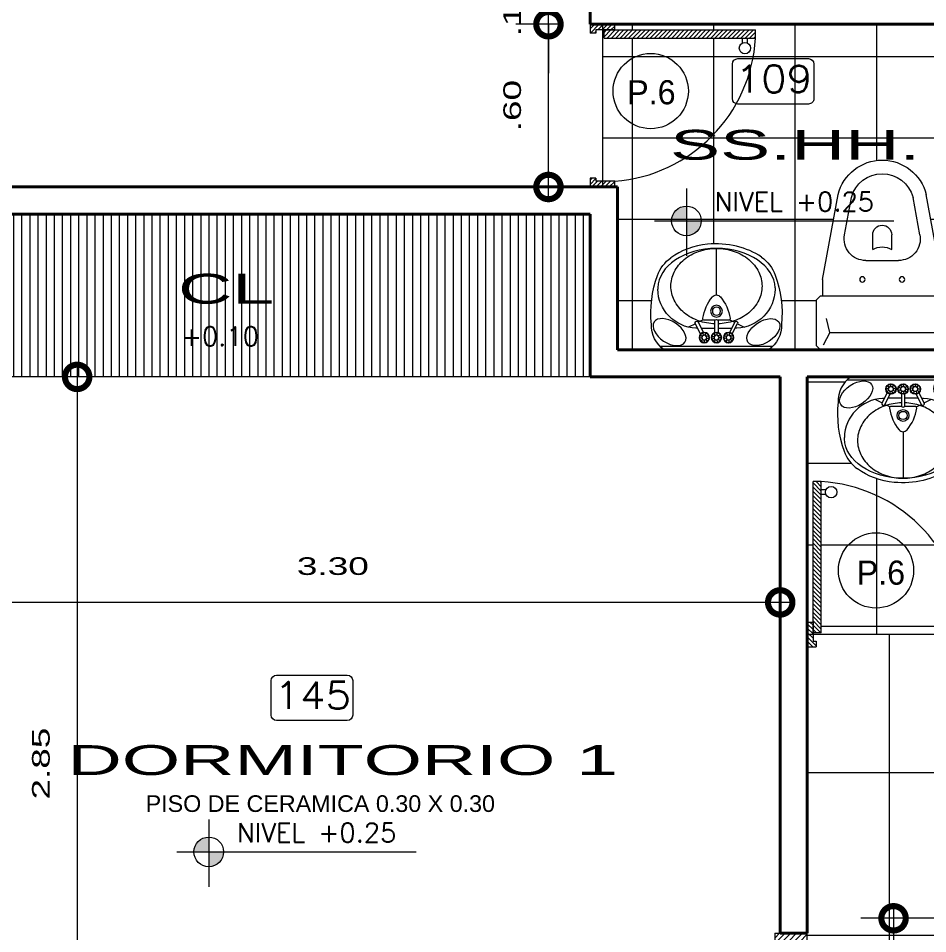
# Model space of a CAD drawing. Header units: inches. Extents: x 155.3 to 248.5, y 20.6 to 88.6.
# Drawn here: x 158.998 to 162.349, y 69.966 to 73.341 of the extents above; entities that cross this region are included whole.
import ezdxf
from ezdxf.enums import TextEntityAlignment as Align

# ---------------------------------------------------------------- set-up
doc = ezdxf.new("R2010")
doc.units = ezdxf.units.IN
doc.header["$MEASUREMENT"] = 0
doc.linetypes.add('CONTINUA', pattern=[0])
for name, color, linetype in [('COTAS', 252, 'Continuous'), ('MOBILIARIO', 252, 'Continuous'), ('MURO', 7, 'Continuous'), ('PUERTAS', 23, 'Continuous'), ('TEXTOS PLANTA', 7, 'Continuous'), ('TEXTURAS', 251, 'Continuous')]:
    doc.layers.add(name, color=color, linetype=linetype)
doc.styles.add('Celso', font='swissel.ttf', dxfattribs={"width": 1.5})
doc.styles.add('ROMANS', font='romans', dxfattribs={"width": 1.1, "height": 1})
doc.styles.get("Standard").update_dxf_attribs({"font": 'arial.ttf'})
doc.dimstyles.new('PLANTA 1-50', dxfattribs={"dimtxt": 0.065, "dimasz": 0.18, "dimexe": 0.12, "dimexo": 0.12, "dimgap": 0.1, "dimtad": 2, "dimzin": 4, "dimdsep": 46, "dimtxsty": 'Celso', "dimblk": 'DOTSMALL', "dimcen": 0.065, "dimdle": 0.05, "dimclrd": 14, "dimclre": 251, "dimclrt": 256, "dimaunit": 1, "dimadec": 4, "dimazin": 1, "dimtfac": 1, "dimtix": 1, "dimtmove": 0, "dimatfit": 3, "dimldrblk": 'DOTSMALL', "dimfxl": 1, "dimlwd": 9, "dimlwe": 9, "dimarcsym": 0})
pattern_1 = [(314.9999999999999, (-96.52985856699738, 5.184583232853843), (-0.01325825214724776, -0.01325825214724777), [])]
pattern_2 = [(90, (0.7612052541221601, 0), (-0.3, 1.836909530733566e-17), []), (180, (0.7612052541221601, 0), (-3.673819061467131e-17, -0.3), [])]

# ---------------------------------------------------------------- blocks, each defined once
blk = doc.blocks.new('A$C2D8C4AFF')
at = {"lineweight": 0}
h = blk.add_hatch(dxfattribs=at)
h.set_pattern_fill('ANSI31', color=8, scale=0.1499999999999999, angle=16.99999999999995, style=0)
h.set_pattern_definition(pattern_1)
h.paths.add_polyline_path([(0.03500000397293945, 0.8649999762657998), (3.972829176746018e-09, 0.8649999762657892), (3.972786544181872e-09, 1.014999976265759), (0.05500000397294968, 1.014999976265756), (0.05500000397294968, 0.9799999762657734), (0.03500000397289682, 0.9799999762657592)])
h = blk.add_hatch(dxfattribs=at)
h.set_pattern_fill('ANSI31', color=8, scale=0.1499999999999999, angle=16.99999999999995, style=0)
h.set_pattern_definition(pattern_1)
h.paths.add_polyline_path([(1.000000003972815, 0.8649999762658851), (0.9650000039727757, 0.8649999762658638), (0.9650000039728042, 0.9299999762658437), (0.9650000039728042, 0.9799999762658516), (0.9450000039727655, 0.9799999762658445), (0.9450000039727939, 1.014999976265827), (1.000000003972801, 1.014999976265834)])
h = blk.add_hatch(dxfattribs=at)
h.set_pattern_fill('ANSI31', color=8, scale=0.1499999999999999, angle=16.99999999999995, style=0)
h.set_pattern_definition(pattern_1)
h.paths.add_polyline_path([(0.9650000039728894, -2.37339961017824e-08), (0.9150000039728354, -2.373400320720975e-08), (0.9150000039727928, 0.9299999762658331), (0.9650000039727757, 0.9299999762658437)])
at = {"color": 32, "lineweight": 0}
for p, q in [((3.972743911617727e-09, 0.864999976265814), (3.972729700763011e-09, 1.014999976265781)), ((0.055000003972836, 1.014999976265784), (3.972729700763011e-09, 1.014999976265781)), ((0.05500000397285021, 0.9799999762657947), (0.055000003972836, 1.014999976265784)), ((1.000000003972687, 1.014999976265862), (0.9450000039726802, 1.014999976265862)), ((0.9450000039726802, 0.9799999762658658), (0.9450000039726802, 1.014999976265862)), ((1.000000003972715, 0.86499997626591), (1.000000003972687, 1.014999976265862)), ((0.03500000397285419, 0.8649999762658283), (0.03500000397282577, 0.9799999762657805)), ((0.05500000397285021, 0.9799999762657947), (0.03500000397282577, 0.9799999762657805)), ((0.9650000039727047, 0.9799999762658729), (0.9450000039726802, 0.9799999762658658)), ((0.9650000039727047, 0.8649999762658886), (0.9650000039727047, 0.9799999762658729)), ((0.9150000039727217, 0.929999976265858), (0.9650000039727473, 0.9299999762658615)), ((0.9150000039726649, 0.929999976265858), (0.9150000039727786, -2.373398189092768e-08)), ((0.9650000039727189, 0.9299999762658686), (0.9650000039728042, -2.373397123278664e-08)), ((3.972743911617727e-09, 0.864999976265814), (0.03500000397285419, 0.8649999762658283)), ((0.9650000039727047, 0.8649999762658886), (1.000000003972715, 0.86499997626591)), ((0.9150000039727928, -2.3733978338214e-08), (0.9650000039728326, -2.373397478550032e-08))]:
    blk.add_line(p, q, dxfattribs=at)
at = {"lineweight": 0}
for p, q in [((0.8850000039727917, 0.07999997626593469), (0.9150000039727502, 0.0799999762659489)), ((0.8850000039727917, 0.04999997626596553), (0.9150000039727502, 0.04999997626596908))]:
    blk.add_line(p, q, dxfattribs=at)
blk.add_circle((0.8533772273711264, 0.06499997626595544), 0.0349999999999963, dxfattribs=at)
blk.add_arc((0.9697882772285595, 0.9358683929885814), 0.9374707719737768, 184.3354295784621, 266.6495738890734, dxfattribs=at)
blk = doc.blocks.new('A$C304B3ECD')
at = {"color": 40, "lineweight": 0}
for p, q in [((0.2417201728699396, 0.3094442422726473), (0.2417201728699396, 0.3735601533836501)), ((0.2417201728699396, 0.2558077997792765), (0.2417201728699396, 0.3094442422726473)), ((0.2417201728699396, 0.2020713549655824), (0.2417201728699396, 0.2558077997792765)), ((0.02546810846481407, 0.2282455889445458), (0.02546810846481407, 0.2236908765272432)), ((0.4579722372732462, 0.2282455889445458), (0.4579722372732462, 0.2236908765272432)), ((0.1740742360439285, 0.1019828460076582), (0.1937634763603668, 0.06377280576917599)), ((0.1930795177236391, 0.1108342678154344), (0.1744005463392782, 0.1013495900088941)), ((0.1978867601469787, 0.1086546411689682), (0.2364090887972665, 0.1086546411689682)), ((0.2358222218995465, 0.1060898387159881), (0.2358222218995465, 0.06310526753905776)), ((0.2470312569407938, 0.1086546411689682), (0.2855535983731201, 0.1086546411689682)), ((0.2476181238403328, 0.06310526753905776), (0.2476181238403328, 0.1060898387159881)), ((0.3093661096941318, 0.1019828460076582), (0.2896768693776934, 0.06377280576917599)), ((0.2903608407982787, 0.1108342678154344), (0.3090399192047002, 0.1013498225103007)), ((0.1638826886069396, 0.0960089055707698), (0.1391329733055713, 0.08344166775997053)), ((0.1832778096327488, 0.05836964966793801), (0.1635885693163104, 0.09657968990642019)), ((0.3001625361071305, 0.05836964966793801), (0.3198517764235689, 0.09657968990642019)), ((0.3195578429045085, 0.09600926609265059), (0.3443085079529951, 0.08344192610921652)), ((0.1874305826118174, 0.04358532588513242), (0.1778243333360692, 0.04236128276635043)), ((0.1888717249444412, 0.04996024652346875), (0.180726111317675, 0.05519735310473095)), ((0.1904243235353746, 0.03777550492041826), (0.18385230940887, 0.03066305548155412)), ((0.1940734240165725, 0.05391737061755464), (0.1911998691835137, 0.0631651265258455)), ((0.1964521430659474, 0.03524926342753076), (0.1959894825363548, 0.02557640180849319)), ((0.2006017470253241, 0.05360511582794913), (0.2043448192275932, 0.06253639329507621)), ((0.2026935574508784, 0.03718865787696757), (0.2085567345225385, 0.02948142352862249)), ((0.2054020190794503, 0.0491695896390496), (0.21401029323399, 0.05360534467864397)), ((0.2062281395342538, 0.04268622405207623), (0.2156737084956362, 0.0405509175826495)), ((0.2321654922966658, 0.04479303319668304), (0.2224815722898015, 0.04479303319668304)), ((0.2344008629120466, 0.05093466348363052), (0.2269825498028908, 0.05715936727675341)), ((0.2344008629120466, 0.03865140291155456), (0.2269825498028908, 0.03242669911661267)), ((0.2400610199988691, 0.05420255670206586), (0.2383794249385787, 0.06373935620386817)), ((0.2400610199988691, 0.03538350969130022), (0.2383794249385787, 0.02584671018949791)), ((0.246497513155667, 0.05306762929750164), (0.2513394731581897, 0.06145415003184951)), ((0.246497513155667, 0.03651843709586444), (0.2513394731581897, 0.02813191636333556)), ((0.2506986356970842, 0.04806092641511839), (0.2597985438665305, 0.0513730221237978)), ((0.2506986356970842, 0.04152513997824769), (0.2597985438665305, 0.03821304426956829)), ((0.2772122062038065, 0.04268622405207623), (0.2677666372442431, 0.0405509175826495)), ((0.2780383266604289, 0.0491695896390496), (0.2694300525040703, 0.05360534467864397)), ((0.2807467882890009, 0.03718865787696757), (0.2748836112155217, 0.02948142352862249)), ((0.2828385987127362, 0.05360511582794913), (0.2790955265104671, 0.06253639329507621)), ((0.2869882026739319, 0.03524926342753076), (0.2874508632017054, 0.02557640180849319)), ((0.2893669217214878, 0.05391737061755464), (0.2922404765545465, 0.0631651265258455)), ((0.2930160222026856, 0.03777550492041826), (0.2995880363291903, 0.03066305548155412)), ((0.2945686207936191, 0.04996024652346875), (0.3027142344203853, 0.05519735310473095)), ((0.2960097631262428, 0.04358532588513242), (0.3056160124019911, 0.04236128276635043)), ((0.04927374509181703, 2.824445743954129e-08), (0.4341666006462432, 2.824445743954129e-08))]:
    blk.add_line(p, q, dxfattribs=at)
at = {"color": 40, "linetype": 'Continuous', "lineweight": 0}
blk.add_line((0.03697684046939997, 0.01158496363233041), (0.4464635052686603, 0.01158496363233041), dxfattribs=at)
at = {"color": 40, "lineweight": 0}
for centre, radius in [((0.2417201728690301, 0.1422444494338464), 0.02171386277895655), ((0.2417201728690301, 0.1422444494338464), 0.01519971362603623), ((0.1969086290278241, 0.04479303319850203), 0.01923860057873997), ((0.1969086290278241, 0.04479303319850203), 0.009554680571939232), ((0.1969086290278241, 0.04479303319850203), 0.00879457737101369), ((0.2417201728690301, 0.04479303319850203), 0.01923860057873997), ((0.2417201728690301, 0.04479303319850203), 0.009554680571939232), ((0.2417201728690301, 0.04479303319850203), 0.00879457737101369), ((0.2865317167084172, 0.04479303319850203), 0.01923860057873997), ((0.2865317167084172, 0.04479303319850203), 0.01843017168915308), ((0.2865317167084172, 0.04479303319850203), 0.009554680571939232), ((0.2865317167084172, 0.04479303319850203), 0.00879457737101369)]:
    blk.add_circle(centre, radius, dxfattribs=at)
at = {"color": 40, "linetype": 'Continuous', "lineweight": 0}
for centre, radius, start, end in [((0.241720168592586, 0.1712501614612023), 0.2023099919221996, 89.99999878906299, 108.9233843760399), ((0.2417201771436552, 0.1712501614630213), 0.2023099919218742, 71.07661562396014, 90.00000121093701), ((0.2310910858027668, 0.202253797894727), 0.1695349576280719, 108.9233758862578, 129.6135555593565), ((0.2523492599352934, 0.202253797892908), 0.1695349576283324, 50.38644444064346, 71.0766241137422), ((0.2147591873304222, 0.2219862029970585), 0.1439205335900858, 129.6135652854638, 153.4140162108051), ((0.2686811584058191, 0.2219862029970585), 0.1439205335900884, 26.58598378919493, 50.38643471453616), ((0.1895721571723001, 0.2345913037380427), 0.1157553946252319, 153.4140521437641, 179.9999462961577), ((0.2938681885639411, 0.2345913037380427), 0.1157553946252269, 5.370384227913748e-05, 26.58594785623587), ((0.1895721981468554, 0.234591511055541), 0.1157554356002619, 180.0000489121002, 206.585943064561), ((0.2938681475893858, 0.234591511055541), 0.1157554356002666, 333.4140569354391, 359.9999510878998), ((0.2147591873304222, 0.2471966021158636), 0.1439205335900544, 206.5859837892008, 230.3864347145361), ((0.2686811584058191, 0.2471966021158636), 0.14392053359005, 309.6135652854638, 333.4140162107992), ((0.2310910858027668, 0.2669290072181951), 0.1695349576280981, 230.3864444404969, 251.0766241136928), ((0.2523492599334745, 0.2669290072200141), 0.1695349576283624, 288.9233758862578, 309.6135555593565), ((0.241720168592586, 0.2979326436517198), 0.2023099919222035, 251.07661562396, 268.3294184542007), ((0.2417201771436552, 0.2979326436517198), 0.2023099919218622, 271.6705815457993, 288.9233843760398)]:
    blk.add_arc(centre, radius, start, end, dxfattribs=at)
at = {"color": 40, "lineweight": 0}
for centre, radius, start, end in [((0.1570789972570523, 0.2264947190516153), 0.1407598520232483, 125.1623114213681, 159.7315815113238), ((0.3265909663509987, 0.225870525387208), 0.1407598520232483, 20.12500374610805, 53.80269294378267), ((0.4063363469554346, 0.1344477846279091), 0.4064699657100206, 159.7315815113238, 185.8167220719945), ((0.07710399878080665, 0.1344477846279091), 0.4064699657100206, 354.1832779280056, 20.12500374621946), ((0.1715421988369812, 0.2258921061266932), 0.1460906748901641, 180.8633401038522, 267.9153315602535), ((0.3118981468992601, 0.2258921061266932), 0.1460906748901641, 272.0846684397465, 359.1366598961478), ((0.3544770716958041, 0.09062268756598257), 0.1648729555571533, 140.7045692602549, 171.1857435863931), ((0.2417201728690301, 0.1828981154877596), 0.01917323947947673, 39.29543100005468, 140.7045689999453), ((0.1289632868224757, 0.09062268756598257), 0.1648729555572437, 8.814256413711716, 39.29543073987534), ((0.1688314026792099, 0.09928126795885817), 0.005897950970331689, 27.2615851309506, 207.2615851308341), ((0.1978867564844435, 0.115045718897008), 0.006391077726602388, 172.4409240362442, 270.0000328281803), ((0.2417201728690301, 0.1060898387159881), 0.005897950970332859, 0, 180), ((0.2855536020338363, 0.115045718897008), 0.00639107772663797, 269.9999671712986, 7.559075963440821), ((0.3146089430588503, 0.09928126795885817), 0.005897950970331689, 332.7384148691658, 152.7384148690494), ((0.1120737861324628, 0.09049307175074262), 0.1101491537774453, 178.5640153004684, 235.2402627177042), ((0.2248302042294412, 0.9222328994738831), 0.844370833635767, 266.0202762650239, 266.439573010995), ((0.2248302042294412, 0.9222328994738831), 0.844370833635767, 267.367200434987, 270.7495787255613), ((0.2586101415068001, 0.9222328994738831), 0.844370833635767, 269.2504212744386, 272.6327995650129), ((0.2586101415068001, 0.9222328994738831), 0.844370833635767, 273.560426989005, 273.979723734976), ((0.3713665596037785, 0.09049307175074262), 0.1101491537774454, 304.7597372822958, 1.435984699531555), ((0.1525796084402131, 0.05481424471064145), 0.02814911004228195, 333.7433526482348, 0.7798176132891395), ((0.1565091185434753, 0.02397558140647504), 0.02814911004228195, 13.74335264827986, 40.77981761332557), ((0.1693921397323024, 0.08096387177384656), 0.02814911004228195, 293.7433526481882, 320.7798176132331), ((0.1990799421778533, 0.09018876147375465), 0.02814911004228195, 253.7433526482184, 280.7798176133116), ((0.2277517630696124, 0.0781724853960526), 0.02814911004228195, 213.7433526482406, 240.7798176133356), ((0.2351368263639628, 0.0202147567134574), 0.02814911004228195, 133.7433526481757, 160.7798176133123), ((0.2419917387592463, 0.0505375926633036), 0.02814911004228195, 173.7433526482586, 200.7798176133591), ((0.1990133736976745, 0.06033703689637093), 0.02814911004228195, 326.4817675175267, 353.5182324825715), ((0.1990133736976745, 0.02924902949881414), 0.02814911004228195, 6.481767517533399, 33.51823248259612), ((0.2189963596624906, 0.08415183221141831), 0.02814911004228195, 286.4817675174261, 313.5182324825071), ((0.249612070374063, 0.08955020804306457), 0.02814911004228195, 246.4817675174551, 273.5182324826267), ((0.276535074533534, 0.07400620434519567), 0.02814911004228195, 206.48176751755, 233.5182324825603), ((0.276535074533534, 0.01557986205180839), 0.02814911004228195, 126.4817675174397, 153.5182324825666), ((0.2871677992802901, 0.04479303319850203), 0.02814911004228195, 166.4817675175537, 193.5182324825536), ((0.241448606976995, 0.0505375926633036), 0.02814911004228195, 339.2201823866409, 6.256647351741429), ((0.2483035193722785, 0.0202147567134574), 0.02814911004228195, 19.22018238668769, 46.25664735182429), ((0.2556885826684479, 0.0781724853960526), 0.02814911004228195, 299.2201823866642, 326.2566473517594), ((0.284360403558388, 0.09018876147375465), 0.02814911004228195, 259.2201823866884, 286.2566473517815), ((0.3140482060039389, 0.08096387177384656), 0.02814911004228195, 219.2201823867669, 246.2566473518118), ((0.326931227192766, 0.02397558140647504), 0.02814911004228195, 139.2201823866744, 166.2566473517199), ((0.3308607372960282, 0.05481424471064145), 0.02814911004228195, 179.2201823867109, 206.2566473517652), ((0.1793420085937427, 0.00287763515653694), 0.02814911004228195, 53.74335264817248, 80.77981761329497), ((0.2103945155754658, 0.001392369486993061), 0.02814911004228195, 93.74335264821353, 120.7798176132465), ((0.2189963596624906, 0.005434234183766762), 0.02814911004228195, 46.48176751750235, 73.51823248262399), ((0.249612070374063, 3.585835212049915e-05), 0.02814911004228195, 86.48176751747734, 113.5182324825449), ((0.2730458301607754, 0.001392369486993061), 0.02814911004228195, 59.22018238675363, 86.25664735178637), ((0.3040983371424986, 0.00287763515653694), 0.02814911004228195, 99.22018238670502, 126.2566473518275)]:
    blk.add_arc(centre, radius, start, end, dxfattribs=at)
at = {"color": 40, "lineweight": 0, "extrusion": (0, 0, -1)}
blk.add_ellipse((0.2417201728699396, 0.2251190542784656), major_axis=(0.2163000480195009, 7.816962599809244e-16), ratio=0.6862739997718429, start_param=3.162656670903043, end_param=6.262121289866346, dxfattribs=at)
at = {"color": 40, "linetype": 'Continuous', "lineweight": 0, "extrusion": (0, 0, -0.9999999999999999)}
blk.add_ellipse((0.06884082162516592, 0.06496840898135758), major_axis=(-0.05690717271752938, 0.03734943307717195), ratio=0.5821580665928079, start_param=3.141592653589666, end_param=9.424777960769251, dxfattribs=at)
at = {"color": 40, "linetype": 'Continuous', "lineweight": 0}
blk.add_ellipse((0.4145995241128944, 0.06496840898135758), major_axis=(0.05690717271521849, 0.03734943307973941), ratio=0.5821580666101129, start_param=1.570796326794912, end_param=7.853981633974498, dxfattribs=at)
at = {"color": 40, "lineweight": 0}
blk.add_open_spline([(0.07601614704847037, 0.3415692612280594), (0.1277417847836873, 0.3780067524795498), (0.2028921199130522, 0.3959174248821995), (0.3252390785842394, 0.3838000188508062), (0.3734077479080256, 0.3660353870046578), (0.4097191939368017, 0.339462046725302)], degree=3, knots=[3.90700366059704, 3.90700366059704, 3.90700366059704, 3.90700366059704, 4.855716871944848, 4.855716871944848, 5.532923367796807, 5.532923367796807, 5.532923367796807, 5.532923367796807], dxfattribs=at)
blk = doc.blocks.new('A$C073B50C9')
at = {"color": 40, "lineweight": 0}
for p, q in [((-6.527404394773839e-09, 0.4700000367416877), (0.01499999347259617, 0.4850000367416882)), ((0.01499999347259617, 0.4850000367416882), (0.1839999934725967, 0.4850000367416882)), ((0.1989999934725972, 0.4700000367416877), (0.1839999934725967, 0.4850000367416882)), ((-6.527404394773839e-09, 0.01500003674168937), (-6.527404394773839e-09, 0.4700000367416877)), ((0.06399999347259566, 0.4350000367416911), (0.01732664072901535, 0.4605245265233364)), ((0.06399999347259566, 0.4350000367416911), (0.1154943481944013, 0.4483504250028965)), ((0.1989999934725972, 0.01500003674168937), (0.1989999934725972, 0.4700000367416877)), ((0.2589999934725959, 0.4625000367416874), (0.1989999934725954, 0.4625000367416874)), ((0.2589999934725959, 0.4625000367416874), (0.5727213706346035, 0.4050141350587531)), ((0.06399999347259566, 0.05000003674168951), (0.06399999347259566, 0.4350000367416911)), ((0.4234190194506464, 0.3815396254556056), (0.5618777777696611, 0.3561686206491395)), ((0.3289999934725962, 0.1821502929243302), (0.3289999934725962, 0.3028497805590469)), ((0.3689999934725954, 0.2775000367416887), (0.4239999934725951, 0.2775000367416887)), ((0.3689999934725954, 0.2075000367416884), (0.4239999934725951, 0.2075000367416884)), ((0.4234190194506482, 0.1034604480277714), (0.5618777777696771, 0.1288314528342411)), ((0.2589999934725959, 0.02250003674168966), (0.5727213706346035, 0.07998593842462398)), ((0.06399999347259566, 0.05000003674168951), (0.01732664072901535, 0.02447554696004417)), ((0.06399999347259566, 0.05000003674168951), (0.1154943481943995, 0.03664964848048058)), ((-6.527404394773839e-09, 0.01500003674168937), (0.01499999347259617, 3.674168880252182e-08)), ((0.01499999347259617, 3.674168880252182e-08), (0.1839999934725967, 3.674168880252182e-08)), ((0.1989999934725972, 0.01500003674168937), (0.1839999934725967, 3.674168880252182e-08)), ((0.2589999934725959, 0.02250003674168966), (0.1989999934725972, 0.02250003674168966))]:
    blk.add_line(p, q, dxfattribs=at)
for centre in [(0.2589999934725959, 0.3155000367416889), (0.2589999934725959, 0.1695000367416881)]:
    blk.add_circle(centre, 0.01, dxfattribs=at)
for centre, radius, start, end in [((0.531287035468571, 0.2425000367416885), 0.1677129580040244, 284.3033140702001, 75.69668592979963), ((0.4089999934725963, 0.3028497805590469), 0.08, 79.61638727476745, 180.0000000000002), ((0.531287035468571, 0.2425000367416885), 0.1177129580040244, 285.0626892433929, 74.93731075661547), ((0.312749993472595, 0.2425000367416885), 0.06625000000000075, 328.1092081981544, 31.89079180184538), ((0.4239999934725951, 0.2425000367416885), 0.03500000000000014, 270, 90), ((0.4089999934725963, 0.1821502929243302), 0.08, 180.0000000000002, 280.3836127252329)]:
    blk.add_arc(centre, radius, start, end, dxfattribs=at)
blk = doc.blocks.new('_DotSmall')
at = {"color": 0, "linetype": 'ByBlock', "lineweight": 0, "const_width": 0.5}
blk.add_lwpolyline([(-0.0625, 0, 1), (0.0625, 0, 1)], format="xyb", close=True, dxfattribs=at)
blk = doc.blocks.new('*D111')
at = {"layer": 'COTAS', "color": 14, "linetype": 'CONTINUA', "lineweight": 9, "transparency": 16777216}
blk.add_line((162.2234555748722, 70.07298074984256), (162.2234555748722, 63.62297741713873), dxfattribs=at)
at = {"layer": 'COTAS', "color": 251, "linetype": 'CONTINUA', "lineweight": 9, "transparency": 16777216}
blk.add_line((162.5884419646815, 70.02298074984256), (162.1034555748722, 70.02298074984256), dxfattribs=at)
at = {"layer": 'COTAS', "color": 251, "linetype": 'Continuous', "lineweight": 9, "transparency": 16777216}
blk.add_line((162.5884452973853, 63.67297741713872), (162.1034555748722, 63.67297741713872), dxfattribs=at)
at = {"layer": 'Defpoints', "color": 0, "lineweight": 0, "transparency": 16777216}
for p in [(162.7084419646815, 70.02298074984256), (162.2234555748722, 63.67297741713872), (162.7084452973853, 63.67297741713872)]:
    blk.add_point(p, dxfattribs=at)
at = {"layer": 'COTAS', "color": 14, "lineweight": 9, "transparency": 16777216, "xscale": 0.18, "yscale": 0.18, "zscale": 0.18}
for p, rotation in [((162.2234555748722, 70.02298074984256), 90), ((162.2234555748722, 63.67297741713872), 270)]:
    blk.add_blockref('_DotSmall', p, dxfattribs=dict(at, rotation=rotation))
at = {"layer": 'COTAS', "lineweight": 0, "transparency": 16777216, "insert": (162.0900985769006, 66.84797908349067), "char_height": 0.065, "attachment_point": 5, "rotation": 90, "style": 'Celso'}
blk.add_mtext('6.35', dxfattribs=at)
blk = doc.blocks.new('*D202')
at = {"layer": 'COTAS', "color": 14, "linetype": 'CONTINUA', "lineweight": 9, "transparency": 16777216}
blk.add_line((160.9516996758522, 72.66889652130796), (160.9516996758522, 73.36889652130795), dxfattribs=at)
at = {"layer": 'COTAS', "color": 251, "linetype": 'Continuous', "lineweight": 9, "transparency": 16777216}
blk.add_line((160.9857435854865, 73.31889652130795), (160.8316996758522, 73.31889652130795), dxfattribs=at)
at = {"layer": 'COTAS', "color": 251, "linetype": 'CONTINUA', "lineweight": 9, "transparency": 16777216}
blk.add_line((160.9857435854865, 72.71889652130795), (160.8316996758522, 72.71889652130795), dxfattribs=at)
at = {"layer": 'Defpoints', "color": 0, "lineweight": 0, "transparency": 16777216}
for p in [(160.9516996758522, 73.31889652130795), (161.1057435854865, 73.31889652130795), (161.1057435854865, 72.71889652130795)]:
    blk.add_point(p, dxfattribs=at)
at = {"layer": 'COTAS', "color": 14, "lineweight": 9, "transparency": 16777216, "xscale": 0.18, "yscale": 0.18, "zscale": 0.18}
for p, rotation in [((160.9516996758522, 73.31889652130795), 90), ((160.9516996758522, 72.71889652130795), 270)]:
    blk.add_blockref('_DotSmall', p, dxfattribs=dict(at, rotation=rotation))
at = {"layer": 'COTAS', "lineweight": 0, "transparency": 16777216, "insert": (160.8183426778806, 73.01889652130798), "char_height": 0.065, "attachment_point": 5, "rotation": 90, "style": 'Celso'}
blk.add_mtext('.60', dxfattribs=at)
blk = doc.blocks.new('*D203')
at = {"layer": 'COTAS', "color": 14, "linetype": 'CONTINUA', "lineweight": 9, "transparency": 16777216}
for p, q in [((160.9516996758522, 73.41889652130796), (160.9516996758522, 73.59889652130796)), ((160.9516996758522, 73.31889652130795), (160.9516996758522, 73.41889652130796)), ((160.9516996758522, 73.31889652130795), (160.9516996758522, 73.13889652130794))]:
    blk.add_line(p, q, dxfattribs=at)
at = {"layer": 'COTAS', "color": 251, "linetype": 'Continuous', "lineweight": 9, "transparency": 16777216}
blk.add_line((160.9857435854864, 73.41889652130796), (160.8316996758522, 73.41889652130796), dxfattribs=at)
at = {"layer": 'COTAS', "color": 251, "linetype": 'CONTINUA', "lineweight": 9, "transparency": 16777216}
blk.add_line((160.9857435854865, 73.31889652130795), (160.8316996758522, 73.31889652130795), dxfattribs=at)
at = {"layer": 'Defpoints', "color": 0, "lineweight": 0, "transparency": 16777216}
for p in [(160.9516996758522, 73.41889652130796), (161.1057435854864, 73.41889652130796), (161.1057435854865, 73.31889652130795)]:
    blk.add_point(p, dxfattribs=at)
at = {"layer": 'COTAS', "color": 14, "lineweight": 9, "transparency": 16777216, "xscale": 0.18, "yscale": 0.18, "zscale": 0.18}
for p, rotation in [((160.9516996758522, 73.41889652130796), 270), ((160.9516996758522, 73.31889652130795), 90)]:
    blk.add_blockref('_DotSmall', p, dxfattribs=dict(at, rotation=rotation))
at = {"layer": 'COTAS', "lineweight": 0, "transparency": 16777216, "insert": (160.8183426778806, 73.36889652130797), "char_height": 0.065, "attachment_point": 5, "rotation": 90, "style": 'Celso'}
blk.add_mtext('.10', dxfattribs=at)
blk = doc.blocks.new('*D247')
at = {"layer": 'COTAS', "color": 251, "linetype": 'Continuous', "lineweight": 9, "transparency": 16777216}
blk.add_line((158.5084652936083, 71.11322692556493), (158.5084652936083, 71.30746183993006), dxfattribs=at)
at = {"layer": 'COTAS', "color": 251, "linetype": 'CONTINUA', "lineweight": 9, "transparency": 16777216}
blk.add_line((161.8057435854864, 71.11322692556493), (161.8057435854864, 71.30746183993006), dxfattribs=at)
at = {"layer": 'COTAS', "color": 14, "linetype": 'CONTINUA', "lineweight": 9, "transparency": 16777216}
blk.add_line((161.8557435854864, 71.18746183993005), (158.4584652936082, 71.18746183993005), dxfattribs=at)
at = {"layer": 'Defpoints', "color": 0, "lineweight": 0, "transparency": 16777216}
for p in [(158.5084652936083, 71.18746183993005), (158.5084652936083, 70.99322692556493), (161.8057435854864, 70.99322692556493)]:
    blk.add_point(p, dxfattribs=at)
at = {"layer": 'COTAS', "color": 14, "lineweight": 9, "transparency": 16777216, "xscale": 0.18, "yscale": 0.18, "zscale": 0.18, "rotation": 180}
blk.add_blockref('_DotSmall', (158.5084652936083, 71.18746183993005), dxfattribs=at)
at = {"layer": 'COTAS', "color": 14, "lineweight": 9, "transparency": 16777216, "xscale": 0.18, "yscale": 0.18, "zscale": 0.18}
blk.add_blockref('_DotSmall', (161.8057435854864, 71.18746183993005), dxfattribs=at)
at = {"layer": 'COTAS', "lineweight": 0, "transparency": 16777216, "insert": (160.1571044395473, 71.32081883790165), "char_height": 0.065, "attachment_point": 5, "style": 'Celso'}
blk.add_mtext('3.30', dxfattribs=at)
blk = doc.blocks.new('*D248')
at = {"layer": 'COTAS', "color": 14, "linetype": 'CONTINUA', "lineweight": 9, "transparency": 16777216}
blk.add_line((159.2147675753011, 72.06889652130796), (159.2147675753011, 69.1175573298219), dxfattribs=at)
at = {"layer": 'COTAS', "color": 251, "linetype": 'CONTINUA', "lineweight": 9, "transparency": 16777216}
blk.add_line((159.6871044395473, 72.01889652130797), (159.0947675753011, 72.01889652130797), dxfattribs=at)
at = {"layer": 'COTAS', "color": 251, "linetype": 'Continuous', "lineweight": 9, "transparency": 16777216}
blk.add_line((159.6871044395473, 69.1675573298219), (159.0947675753011, 69.1675573298219), dxfattribs=at)
at = {"layer": 'Defpoints', "color": 0, "lineweight": 0, "transparency": 16777216}
for p in [(159.8071044395473, 72.01889652130797), (159.2147675753011, 69.1675573298219), (159.8071044395473, 69.1675573298219)]:
    blk.add_point(p, dxfattribs=at)
at = {"layer": 'COTAS', "color": 14, "lineweight": 9, "transparency": 16777216, "xscale": 0.18, "yscale": 0.18, "zscale": 0.18}
for p, rotation in [((159.2147675753011, 72.01889652130797), 90), ((159.2147675753011, 69.1675573298219), 270)]:
    blk.add_blockref('_DotSmall', p, dxfattribs=dict(at, rotation=rotation))
at = {"layer": 'COTAS', "lineweight": 0, "transparency": 16777216, "insert": (159.0813666287155, 70.59322692556495), "char_height": 0.065, "attachment_point": 5, "rotation": 90, "style": 'Celso'}
blk.add_mtext('2.85', dxfattribs=at)

msp = doc.modelspace()

# ---------------------------------------------------------------- hatches: boundary and pattern name
at = {"layer": 'TEXTOS PLANTA', "lineweight": 9}
h = msp.add_hatch(color=7, dxfattribs=at)
h.paths.add_polyline_path([(161.4053830339944, 72.59403874651295), (161.4600053560463, 72.59403874651295), (161.4600053560463, 72.64866106856502, 0.4142135623729886)])
h.paths.add_polyline_path([(161.4600053560463, 72.59403874651295), (161.4600053560463, 72.53941642446088, 0.4142135623732935), (161.5146276780985, 72.59403874651295)])
h = msp.add_hatch(color=7, dxfattribs=at)
h.paths.add_polyline_path([(159.6450172611672, 70.26782512882174), (159.6996395832192, 70.26782512882174), (159.6996395832192, 70.32244745087381, 0.4142135623729886)])
h.paths.add_polyline_path([(159.6996395832192, 70.26782512882174), (159.6996395832192, 70.21320280676967, 0.4142135623732935), (159.7542619052713, 70.26782512882174)])
at = {"layer": 'TEXTURAS', "lineweight": 0}
h = msp.add_hatch(dxfattribs=at)
h.set_pattern_fill('_USER', color=251, scale=0.3, angle=90, style=0, double=1, pattern_type=0)
h.set_pattern_definition(pattern_2)
edge = h.paths.add_edge_path()
edge.add_line((162.3441620737168, 72.69161789846993), (162.4016479753997, 72.37789652130793))
edge.add_line((162.4016479753997, 72.37789652130793), (162.4016479753997, 72.31789652130793))
edge.add_line((162.4016479753997, 72.31789652130793), (162.4091479753997, 72.31789652130793))
edge.add_line((162.4091479753997, 72.31789652130793), (162.4241479753997, 72.30289652130793))
edge.add_line((162.4241479753997, 72.30289652130793), (162.4241479753997, 72.13389652130793))
edge.add_line((162.4241479753997, 72.13389652130793), (162.4091479753997, 72.11889652130793))
edge.add_line((162.4091479753997, 72.11889652130793), (162.5084153030509, 72.11889652130793))
edge.add_line((162.5084153030509, 72.11889652130793), (162.5084153030509, 73.31889652130795))
edge.add_line((162.5084153030509, 73.31889652130795), (161.1957435854864, 73.31889652130795))
edge.add_line((161.1957435854864, 73.31889652130795), (161.1957435854864, 73.29789652130798))
edge.add_line((161.1957435854864, 73.29789652130798), (161.7147435854864, 73.29789652130802))
edge.add_line((161.7147435854864, 73.29789652130802), (161.7147435854864, 73.26789652130805))
edge.add_arc((161.1532225354528, 73.30076948526148), 0.5624824631842797, 274.33542957846294, 356.64957388907413, ccw=False)
edge.add_line((161.1957435854865, 72.73989652130807), (161.1957435854865, 72.71889652130795))
edge.add_line((161.1957435854865, 72.71889652130795), (161.2057435854864, 72.71889652130795))
edge.add_line((161.2057435854864, 72.71889652130795), (161.2057435854864, 72.11889652130795))
edge.add_line((161.2057435854864, 72.11889652130795), (161.3784031110354, 72.11889652130795))
edge.add_arc((161.4412031520772, 72.20938956481423), 0.1101491537774544, 178.5640153036678, 235.24026271751148, ccw=False)
edge.add_arc((161.7354657129002, 72.25334427769081), 0.4064699657099964, 159.8749962533624, 185.8167220727691, ccw=False)
edge.add_arc((161.48597874533, 72.3447670184507), 0.1407598520232321, 126.19730706616829, 159.8749962534322, ccw=False)
edge.add_spline(control_points=[(161.4028505177442, 72.45835853978878), (161.439161963773, 72.48493188006813), (161.4873306330967, 72.50269651191428), (161.6096775917679, 72.51481391794567), (161.6848279268973, 72.49690324554302), (161.7365535646325, 72.46046575429153)], knot_values=[3.90700366059704, 3.90700366059704, 3.90700366059704, 3.90700366059704, 4.584210156448998, 4.584210156448998, 5.532923367796807, 5.532923367796807, 5.532923367796807, 5.532923367796807], degree=3, periodic=0)
edge.add_arc((161.6554907144239, 72.34539121211512), 0.140759852023252, 20.26841848892991, 54.837688544503976, ccw=False)
edge.add_arc((161.4062333647256, 72.25334427769137), 0.4064699657100198, -5.816722072845209, 20.268418488954183, ccw=False)
edge.add_arc((161.7004959255485, 72.20938956481423), 0.1101491537774543, -55.240262717511484, 1.435984696339574, ccw=False)
edge.add_line((161.7632959665904, 72.11889652130795), (161.9541479753997, 72.11889652130795))
edge.add_line((161.9541479753997, 72.11889652130795), (161.9391479753997, 72.13389652130793))
edge.add_line((161.9391479753997, 72.13389652130793), (161.9391479753997, 72.30289652130793))
edge.add_line((161.9391479753997, 72.30289652130793), (161.9541479753997, 72.31789652130793))
edge.add_line((161.9541479753997, 72.31789652130793), (161.9616479753997, 72.31789652130793))
edge.add_line((161.9616479753997, 72.31789652130793), (161.9616479753997, 72.37789652130793))
edge.add_line((161.9616479753997, 72.37789652130793), (162.0191338770826, 72.69161789846993))
edge.add_arc((162.1816479753997, 72.6501835633039), 0.1677129580040352, 14.303314070198894, 165.6966859298011, ccw=False)
h.paths.add_polyline_path([(161.7147435854864, 73.267896521308), (161.6847435854864, 73.267896521308), (161.6847435854864, 73.24989652130803, -0.2896898633029691), (161.6967435854864, 73.23092285534702, -1), (161.6547435854864, 73.23092285534702, -0.2896898633029691), (161.6667435854864, 73.24989652130803), (161.6667435854864, 73.267896521308), (161.1567435854865, 73.26789652130795), (161.1567435854865, 73.29789652130796), (161.1507435854864, 73.29789652130796), (161.1507435854864, 72.73989652130803), (161.1957435854861, 72.73989652130804, 0.3754478063369026)])
h = msp.add_hatch(dxfattribs=at)
h.set_pattern_fill('_USER', color=251, scale=0.03, angle=90, style=0, pattern_type=0)
h.set_pattern_definition([(90, (0.7612052541221601, 0), (-0.03, 1.836909530733566e-18), [])])
h.paths.add_polyline_path([(158.5084652936083, 72.61889652130813), (158.5084652936083, 72.01889652130797), (161.1057435854864, 72.01889652130797), (161.1057435854864, 72.61889652130796)])
h = msp.add_hatch(dxfattribs=at)
h.set_pattern_fill('_USER', color=251, scale=0.6, angle=90, style=0, double=1, pattern_type=0)
h.set_pattern_definition([(90, (-0.9916415387080235, -0.8402123146809402), (-0.6, 3.673819061467131e-17), []), (180, (-0.9916415387080235, -0.8402123146809402), (-7.347638122934263e-17, -0.6), [])])
h.paths.add_polyline_path([(165.6084352908842, 71.12298074984255), (165.708435290886, 71.12298074984255), (165.7084153030509, 72.01889652130795), (165.6084153030509, 72.01889652130795), (165.5754153030509, 72.02389652130796), (165.5754153030509, 72.04489652130796), (165.587415303051, 72.04489652130796), (165.587415303051, 72.06889652130795), (165.029415303051, 72.06889652130795), (165.029415303051, 72.04489652130802), (165.041415303051, 72.044896521308), (165.041415303051, 72.02389652130802), (165.0084153030509, 72.02389652130802), (165.0084153030509, 72.01889652130795), (164.1084153030509, 72.01889652130795), (164.1084153030509, 71.01889652130795), (162.5057435854864, 71.01889652130797), (162.5057435854864, 71.02389652130803), (162.4727435854864, 71.02389652130803), (162.4727435854864, 71.04489652130802), (162.4847435854864, 71.04489652130803), (162.4847435854864, 71.06889652130796), (161.9267435854864, 71.06889652130796), (161.9267435854864, 71.04489652130798), (161.9387435854865, 71.04489652130798), (161.9387435854865, 71.02389652130798), (161.9057435854864, 71.02389652130798), (161.9057435854864, 69.9675573298219), (161.9055412070469, 69.92355732982182), (161.8775412070469, 69.9235573298218), (161.8775412070469, 69.93955732982182), (161.845541207047, 69.93955732982182), (161.845541207047, 69.1955573298219), (161.877541207047, 69.1955573298219), (161.877541207047, 69.21155732982191), (161.905541207047, 69.21155732982191), (161.905541207047, 69.16755732982192), (161.9498919963422, 69.16755732982192), (161.9498919963423, 69.13946288655009), (161.9338380287583, 69.13946288655009), (161.9338380287583, 69.10735495138235), (162.6803475214097, 69.10735495138235), (162.6803475214097, 69.13946288655016), (162.6642935538258, 69.13946288655015), (162.6642935538258, 69.16755732982197), (162.7084419646815, 69.16755732982197), (162.7084419646815, 70.02298074984256), (165.6084419646796, 70.02298074984256)])
h = msp.add_hatch(dxfattribs=at)
h.set_pattern_fill('_USER', color=251, scale=0.3, angle=90, style=0, double=1, pattern_type=0)
h.set_pattern_definition(pattern_2)
edge = h.paths.add_edge_path()
edge.add_line((163.2084153030509, 72.01889652130797), (163.0969125989116, 72.01889652130797))
edge.add_line((163.0969125989116, 72.01889652130797), (163.1119125989117, 72.00389652130795))
edge.add_line((163.1119125989117, 72.00389652130795), (163.1119125989117, 71.83489652130795))
edge.add_line((163.1119125989117, 71.83489652130795), (163.0969125989116, 71.81989652130795))
edge.add_line((163.0969125989116, 71.81989652130795), (163.0894125989117, 71.81989652130795))
edge.add_line((163.0894125989117, 71.81989652130795), (163.0894125989117, 71.75989652130795))
edge.add_line((163.0894125989117, 71.75989652130795), (163.0319266972287, 71.446175144146))
edge.add_arc((162.8694125989117, 71.48760947931198), 0.1677129580040353, 194.3033140701848, 345.6966859298152, ccw=False)
edge.add_line((162.7068985005946, 71.446175144146), (162.6494125989117, 71.75989652130795))
edge.add_line((162.6494125989117, 71.75989652130795), (162.6494125989117, 71.81989652130795))
edge.add_line((162.6494125989117, 71.81989652130795), (162.6419125989117, 71.81989652130795))
edge.add_line((162.6419125989117, 71.81989652130795), (162.6269125989116, 71.83489652130795))
edge.add_line((162.6269125989116, 71.83489652130795), (162.6269125989116, 72.00389652130795))
edge.add_line((162.6269125989116, 72.00389652130795), (162.6419125989117, 72.01889652130795))
edge.add_line((162.6419125989117, 72.01889652130795), (162.4510605901023, 72.01889652130795))
edge.add_arc((162.3882605490605, 71.92840347780165), 0.1101491537774543, -1.435984696339574, 55.24026271751569, ccw=False)
edge.add_arc((162.0939979882375, 71.8844487649244), 0.4064699657100198, -20.268418488939687, 5.81672207286158, ccw=False)
edge.add_arc((162.3432553379359, 71.79240183050081), 0.140759852023252, 305.1623114554671, 339.73158151104843, ccw=False)
edge.add_spline(control_points=[(162.4243181881445, 71.67732728832435), (162.3725925504093, 71.64088979707286), (162.2974422152799, 71.62297912467021), (162.1750952566087, 71.6350965307016), (162.1269265872849, 71.65286116254775), (162.0906151412561, 71.6794345028271)], knot_values=[3.90700366059704, 3.90700366059704, 3.90700366059704, 3.90700366059704, 4.855716871944848, 4.855716871944848, 5.532923367796807, 5.532923367796807, 5.532923367796807, 5.532923367796807], degree=3, periodic=0)
edge.add_arc((162.1737433688416, 71.79302602416544), 0.140759852023232, 200.1250037467181, 233.8026929340145, ccw=False)
edge.add_arc((162.4232303364121, 71.88444876492451), 0.4064699657099963, 174.1832779271544, 200.1250037465672, ccw=False)
edge.add_arc((162.1289677755892, 71.92840347780165), 0.1101491537774544, 124.75973728248431, 181.4359846963396, ccw=False)
edge.add_line((162.0661677345473, 72.01889652130795), (161.9057435854864, 72.01889652130795))
edge.add_line((161.9057435854864, 72.01889652130795), (161.9057435854864, 71.11389652130795))
edge.add_line((161.9057435854864, 71.11389652130795), (161.9267435854864, 71.11389652130796))
edge.add_line((161.9267435854864, 71.11389652130796), (161.9267435854864, 71.6328965213079))
edge.add_line((161.9267435854864, 71.6328965213079), (161.9567435854864, 71.6328965213079))
edge.add_arc((161.9238706215329, 71.07137547127437), 0.5624824631842718, 4.335429578461515, 86.64957388907271, ccw=False)
edge.add_line((162.4847435854863, 71.113896521308), (162.5057435854864, 71.113896521308))
edge.add_line((162.5057435854864, 71.113896521308), (162.5057435854864, 71.11889652130796))
edge.add_line((162.5057435854864, 71.11889652130796), (163.2084153030509, 71.11889652130796))
edge.add_line((163.2084153030509, 71.11889652130796), (163.2084153030509, 72.01889652130797))
h.paths.add_polyline_path([(161.9567435854864, 71.6328965213079), (161.9567435854864, 71.60289652130793), (161.9747435854864, 71.60289652130794, -0.7998843211827417), (162.0147172514474, 71.59389652130794, -0.799884321183061), (161.9747435854864, 71.58489652130795), (161.9567435854864, 71.58489652130794), (161.9567435854865, 71.07489652130798), (161.9267435854864, 71.07489652130798), (161.9267435854864, 71.06889652130796), (162.4847435854864, 71.06889652130796), (162.4847435854864, 71.11389652130764, 0.3754478063369109)])

# ---------------------------------------------------------------- linework, layer by layer
at = {"layer": 'MURO', "color": 7, "lineweight": 40}
for p, q in [((161.1057435854864, 73.41889652130796), (161.1057435854864, 73.31889652130795)), ((163.3084153030509, 73.31889652130795), (161.1057435854864, 73.31889652130795)), ((161.2057435854864, 72.71889652130795), (158.5084652936083, 72.71889652130814)), ((161.2057435854864, 72.71889652130795), (161.2057435854864, 72.11889652130795)), ((161.1057435854864, 72.61889652130796), (158.5084652936083, 72.61889652130813)), ((161.1057435854864, 72.61889652130796), (161.1057435854864, 72.01889652130797)), ((163.3084153030509, 72.11889652130793), (161.2057435854864, 72.11889652130795)), ((161.8057435854865, 72.01889652130795), (161.1057435854864, 72.01889652130795)), ((161.8057435854865, 72.01889652130795), (161.8057435854864, 69.9675573298219)), ((161.9057435854864, 72.01889652130795), (161.9057435854864, 69.9675573298219)), ((164.0084153030509, 72.01889652130797), (161.9057435854864, 72.01889652130795)), ((161.8057435854864, 69.9675573298219), (161.9057435854864, 69.9675573298219))]:
    msp.add_line(p, q, dxfattribs=at)
at = {"layer": 'TEXTOS PLANTA', "color": 7, "lineweight": 9}
for p, q in [((161.4600053560463, 72.71286869247783), (161.4600053560463, 72.46472387115281)), ((161.3428319679864, 72.59403874651295), (162.2242573304085, 72.59403874651295)), ((159.6996395832192, 70.38665507478662), (159.6996395832192, 70.1385102534616)), ((159.5824661951593, 70.26782512882174), (160.4638915575813, 70.26782512882174))]:
    msp.add_line(p, q, dxfattribs=at)
for points in [[(161.6494111319082, 73.1922077945034), (161.9100070011811, 73.1922077945034, -0.414213562373095), (161.9300070011998, 73.17220779495044), (161.9300070011998, 73.04473746182127, -0.4142135623731783), (161.9100070011811, 73.0247374622683), (161.6494111319082, 73.0247374622683, -0.414213562373095), (161.6294111318896, 73.04473746182127), (161.6294111318896, 73.17220779495044, -0.4142135623729821)], [(159.9497260315478, 70.91955013311144), (160.2103219008208, 70.91955013311144, -0.414213562373095), (160.2303219008394, 70.89955013355848), (160.2303219008394, 70.77207980042931, -0.4142135623731783), (160.2103219008208, 70.75207980087634), (159.9497260315478, 70.75207980087634, -0.414213562373095), (159.9297260315292, 70.77207980042931), (159.9297260315292, 70.89955013355848, -0.4142135623729821)]]:
    msp.add_lwpolyline(points, format="xyb", close=True, dxfattribs=at)
at = {"layer": 'TEXTOS PLANTA', "lineweight": 0}
for centre in [(161.3284949097106, 73.07252748337316), (162.158885703241, 71.30542327854988)]:
    msp.add_circle(centre, 0.1386885518146734, dxfattribs=at)
at = {"layer": 'TEXTOS PLANTA', "color": 7, "lineweight": 9}
for centre in [(161.4600053560463, 72.59403874651295), (159.6996395832192, 70.26782512882174)]:
    msp.add_circle(centre, 0.05462232205205735, dxfattribs=at)
at = {"layer": 'TEXTURAS', "color": 251, "lineweight": 0}
for p, q in [((161.1507435854864, 73.31889652130796), (161.1507435854864, 72.71889652130795)), ((161.1057435854864, 72.01889652130797), (158.5084652936083, 72.01889652130797)), ((162.5057435854864, 71.06889652130796), (161.9057435854864, 71.06889652130796))]:
    msp.add_line(p, q, dxfattribs=at)

# ---------------------------------------------------------------- block references
at = {"layer": 'MOBILIARIO', "lineweight": 0, "xscale": -1, "rotation": 270}
msp.add_blockref('A$C073B50C9', (161.939147938658, 72.11889652783533), dxfattribs=at)
at = {"layer": 'MOBILIARIO', "lineweight": 0, "xscale": -1}
msp.add_blockref('A$C304B3ECD', (161.812569711681, 72.11889649306347), dxfattribs=at)
at = {"layer": 'MOBILIARIO', "lineweight": 0, "rotation": 180}
msp.add_blockref('A$C304B3ECD', (162.5003343351929, 72.01889654955241), dxfattribs=at)
at = {"layer": 'PUERTAS', "lineweight": 0}
for p, xscale, yscale, zscale, rotation in [((161.714743571246, 72.71889651892432), 0.600000000000018, 0.600000000000018, 0.600000000000018, 89.99999999999999), ((162.5057435878701, 71.63289650706751), 0.600000000000018, 0.600000000000018, 0.600000000000018, 180), ((161.0935412260343, 69.96755733300009), 0.8000000000000285, 0.8000000000000285, 0.8000000000000285, 270)]:
    msp.add_blockref('A$C2D8C4AFF', p, dxfattribs=dict(at, xscale=xscale, yscale=yscale, zscale=zscale, rotation=rotation))

# ---------------------------------------------------------------- texts
at = {"layer": 'TEXTOS PLANTA', "color": 7, "lineweight": 9, "style": 'ROMANS', "width": 1.1}
for s, p in [('109', (161.782557005343, 73.11726401360436)), ('145', (160.0828719049827, 70.8446063522124))]:
    msp.add_text(s, height=0.1, dxfattribs=at).set_placement(p, align=Align.MIDDLE_CENTER)
at = {"layer": 'TEXTOS PLANTA', "color": 7, "lineweight": 9, "width": 1.8}
for s, p in [('SS.HH.', (161.3998611064631, 72.8195499300108)), ('CL', (159.5866789287799, 72.2887911891099)), ('DORMITORIO 1', (159.1795781446423, 70.55130102848638))]:
    msp.add_text(s, height=0.11, dxfattribs=at).set_placement(p)
at = {"layer": 'TEXTOS PLANTA', "color": 7, "lineweight": 9, "style": 'ROMANS'}
for s, p in [('NIVEL +0.25', (161.5635233457748, 72.62997457570157)), ('+0.10', (159.5966299126712, 72.13318262200804)), ('NIVEL +0.25', (159.8031575729477, 70.30376095801036))]:
    msp.add_text(s, height=0.06999999999999999, dxfattribs=at).set_placement(p)
at = {"layer": 'TEXTOS PLANTA', "color": 7, "lineweight": 9}
msp.add_text('PISO DE CERAMICA 0.30 X 0.30', height=0.06142654711623436, dxfattribs=at).set_placement((159.4670476881541, 70.41503942756493))
at = {"layer": 'TEXTOS PLANTA', "color": 7, "lineweight": 9, "char_height": 0.0888888888888889, "width": 0.3555555555555556, "attachment_point": 4}
for insert in [(161.2417986269416, 73.06752067007986), (162.0875745944143, 71.29659674412831)]:
    msp.add_mtext('{\\fCentury Gothic|b0|i0|c1|p15;P.6}', dxfattribs=dict(at, insert=insert))

# ---------------------------------------------------------------- dimensions: what is measured, and where the dimension line sits
at = {"layer": 'COTAS', "lineweight": 0}
dim = msp.add_linear_dim(base=(160.9516996758522, 73.41889652130796), p1=(161.1057435854865, 73.31889652130795), p2=(161.1057435854864, 73.41889652130796), angle=90, dimstyle='PLANTA 1-50', override={"dimtmove": 1}, dxfattribs=at)
dim.commit()
dim.dimension.update_dxf_attribs({"geometry": '*D203', "text_midpoint": (160.8183426778806, 73.36889652130797)})
for base, p1, p2, picture, middle in [((160.9516996758522, 73.31889652130795), (161.1057435854865, 72.71889652130795), (161.1057435854865, 73.31889652130795), '*D202', (160.8183426778806, 73.01889652130798)), ((159.2147675753011, 69.1675573298219), (159.8071044395473, 72.01889652130797), (159.8071044395473, 69.1675573298219), '*D248', (159.0813666287155, 70.59322692556495)), ((162.2234555748722, 63.67297741713872), (162.7084419646815, 70.02298074984256), (162.7084452973853, 63.67297741713872), '*D111', (162.0900985769006, 66.84797908349067))]:
    dim = msp.add_linear_dim(base=base, p1=p1, p2=p2, angle=90, dimstyle='PLANTA 1-50', dxfattribs=at)
    dim.commit()
    dim.dimension.update_dxf_attribs({"geometry": picture, "text_midpoint": middle})
dim = msp.add_linear_dim(base=(158.5084652936083, 71.18746183993005), p1=(161.8057435854864, 70.99322692556493), p2=(158.5084652936083, 70.99322692556493), dimstyle='PLANTA 1-50', dxfattribs=at)
dim.commit()
dim.dimension.update_dxf_attribs({"geometry": '*D247', "text_midpoint": (160.1571044395473, 71.32081883790165)})

doc.saveas('drawing.dxf')
